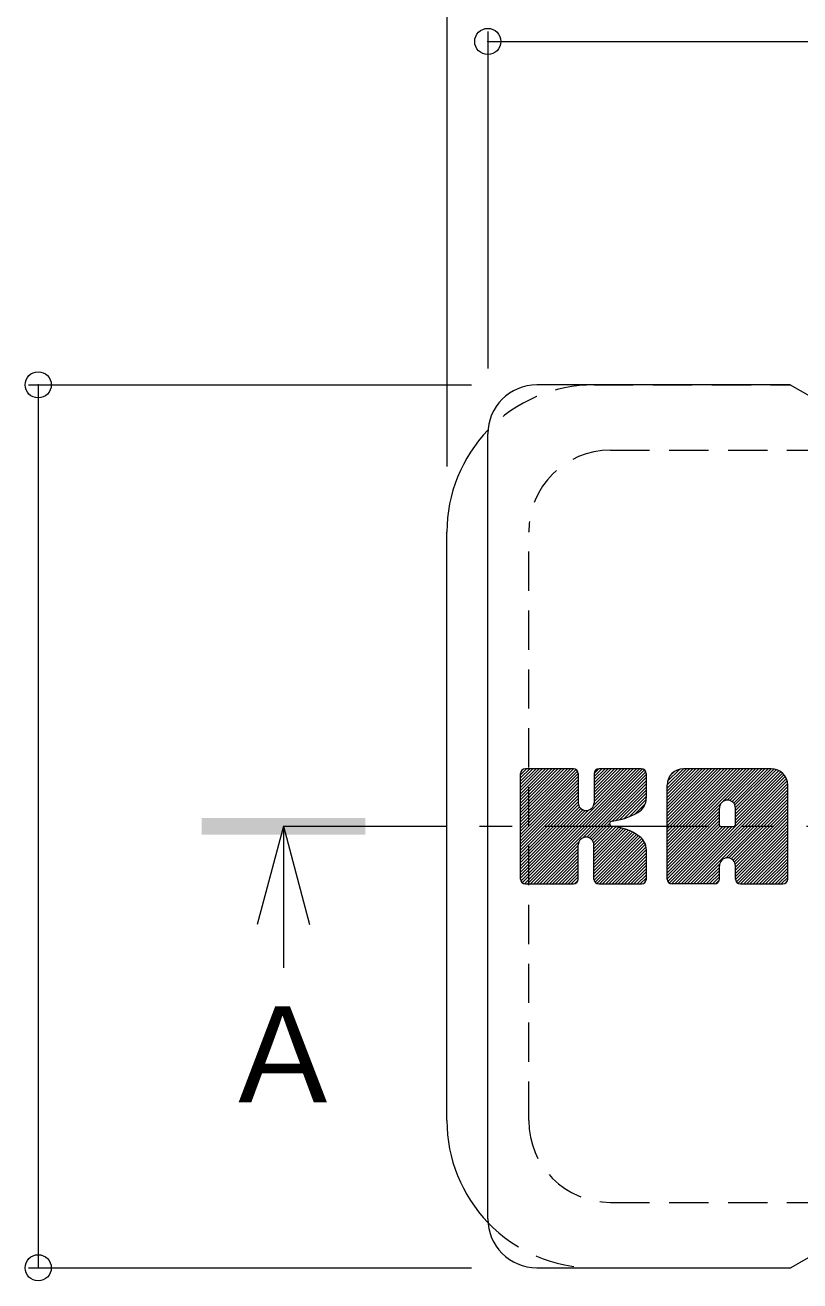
# Model space of a CAD drawing. Units: millimetres on the paper, enlarged 3 times, with parts at other scales. Extents: x -559 to 559, y -405 to 425.
# Drawn here: x -410.4 to -339.4, y 228.9 to 344.1 of the extents above; entities that cross this region are included whole.
import ezdxf
from ezdxf.enums import TextEntityAlignment as Align

# ---------------------------------------------------------------- set-up
doc = ezdxf.new("R2010")
doc.units = ezdxf.units.MM
doc.header["$LTSCALE"] = 3
doc.header["$PDMODE"] = 32
doc.header["$PDSIZE"] = 2.4
doc.linetypes.add('CHAIN1', pattern=[8, 5, -1, 1, -1])
doc.linetypes.add('DASHED1', pattern=[1.8, 1.2, -0.6])
for name, color, linetype, lineweight in [('D-4', 7, 'Continuous', 18), ('D-5', 4, 'Continuous', 18), ('D-7', 6, 'Continuous', 9)]:
    doc.layers.add(name, color=color, linetype=linetype, lineweight=lineweight)
doc.styles.add('ＭＳ ゴシック', font='')
doc.styles.get('ＭＳ ゴシック').set_extended_font_data('MS Gothic')

msp = doc.modelspace()

# ---------------------------------------------------------------- linework, layer by layer
at = {"layer": 'D-4'}
for p, q in [((-371.745, 366.006), (-371.745, 303.606)), ((-367.995, 343.506), (-367.995, 312.606)), ((-367.995, 342.606), (-286.995, 342.606)), ((-410.145, 311.106), (-369.495, 311.106)), ((-409.245, 311.106), (-409.245, 230.107)), ((-410.145, 230.107), (-369.495, 230.107))]:
    msp.add_line(p, q, dxfattribs=at)
for p in [(-367.995, 342.606), (-409.245, 311.106), (-409.245, 230.107)]:
    msp.add_point(p, dxfattribs=at)
at = {"layer": 'D-5'}
for q in [(-389.145, 261.606), (-384.345, 261.606), (-386.745, 257.633)]:
    msp.add_line((-386.745, 270.606), q, dxfattribs=at)
at = {"layer": 'D-5', "linetype": 'CHAIN1'}
msp.add_line((-386.745, 270.606), (-268.245, 270.606), dxfattribs=at)
at = {"layer": 'D-5'}
msp.add_solid([(-394.245, 269.856), (-379.245, 269.856), (-394.245, 271.356), (-379.245, 271.356)], dxfattribs=at)
at = {"layer": 'D-7'}
for p, q in [((-340.245, 311.106), (-363.495, 311.106)), ((-340.245, 311.106), (-334.995, 308.107)), ((-367.995, 234.607), (-367.995, 306.606)), ((-371.745, 243.607), (-371.745, 297.606)), ((-364.995, 271.301), (-360.404, 275.892)), ((-364.995, 271.589), (-360.692, 275.892)), ((-364.995, 271.877), (-360.98, 275.892)), ((-364.995, 272.164), (-361.267, 275.892)), ((-364.995, 272.452), (-361.555, 275.892)), ((-364.995, 272.739), (-361.842, 275.892)), ((-364.995, 273.027), (-362.13, 275.892)), ((-364.995, 273.315), (-362.417, 275.892)), ((-364.995, 273.602), (-362.705, 275.892)), ((-364.995, 273.89), (-362.993, 275.892)), ((-364.995, 274.177), (-363.28, 275.892)), ((-364.995, 274.465), (-363.568, 275.892)), ((-364.995, 274.753), (-363.855, 275.892)), ((-364.995, 275.04), (-364.143, 275.892)), ((-364.995, 275.328), (-364.431, 275.892)), ((-364.995, 271.014), (-360.118, 275.891)), ((-364.995, 270.726), (-359.901, 275.82)), ((-364.995, 270.439), (-359.76, 275.674)), ((-364.995, 270.151), (-359.694, 275.452)), ((-364.995, 265.774), (-364.995, 275.439)), ((-364.956, 265.589), (-354.652, 275.892)), ((-364.918, 275.693), (-364.796, 275.815)), ((-364.832, 265.425), (-354.365, 275.892)), ((-364.639, 265.331), (-354.077, 275.892)), ((-360.147, 275.892), (-364.542, 275.892)), ((-364.361, 265.321), (-353.802, 275.88)), ((-364.074, 265.321), (-353.612, 275.782)), ((-363.786, 265.321), (-353.491, 275.615)), ((-359.694, 275.439), (-359.694, 272.776)), ((-359.261, 269.559), (-353.456, 275.363)), ((-358.281, 272.552), (-354.94, 275.892)), ((-358.245, 272.875), (-355.228, 275.892)), ((-358.245, 273.162), (-355.515, 275.892)), ((-358.245, 273.45), (-355.803, 275.892)), ((-358.245, 273.737), (-356.09, 275.892)), ((-358.245, 274.025), (-356.378, 275.892)), ((-358.245, 274.313), (-356.666, 275.892)), ((-358.245, 274.6), (-356.953, 275.892)), ((-358.245, 274.888), (-357.241, 275.892)), ((-358.245, 275.175), (-357.528, 275.892)), ((-358.245, 275.464), (-357.817, 275.892)), ((-358.245, 275.439), (-358.245, 272.776)), ((-353.909, 275.892), (-357.792, 275.892)), ((-353.456, 275.439), (-353.456, 273.188)), ((-351.538, 267.79), (-343.436, 275.892)), ((-351.538, 268.078), (-343.724, 275.892)), ((-351.538, 268.365), (-344.011, 275.892)), ((-351.538, 268.653), (-344.299, 275.892)), ((-351.538, 268.94), (-344.586, 275.892)), ((-351.538, 269.228), (-344.874, 275.892)), ((-351.538, 269.516), (-345.162, 275.892)), ((-351.538, 269.803), (-345.449, 275.892)), ((-351.538, 270.091), (-345.737, 275.892)), ((-351.538, 270.378), (-346.024, 275.892)), ((-351.538, 270.666), (-346.312, 275.892)), ((-351.538, 270.954), (-346.6, 275.892)), ((-351.538, 271.241), (-346.887, 275.892)), ((-351.538, 271.529), (-347.175, 275.892)), ((-351.538, 271.816), (-347.462, 275.892)), ((-351.538, 272.104), (-347.75, 275.892)), ((-351.538, 272.392), (-348.038, 275.892)), ((-351.538, 272.679), (-348.325, 275.892)), ((-351.538, 272.967), (-348.613, 275.892)), ((-351.538, 273.254), (-348.9, 275.892)), ((-351.538, 273.542), (-349.188, 275.892)), ((-351.538, 273.83), (-349.476, 275.892)), ((-351.538, 274.117), (-349.763, 275.892)), ((-351.538, 274.405), (-350.051, 275.892)), ((-351.497, 274.734), (-350.38, 275.851)), ((-351.254, 275.264), (-350.91, 275.608)), ((-341.986, 275.892), (-350.028, 275.892)), ((-346.025, 273.016), (-343.148, 275.892)), ((-345.775, 272.978), (-342.861, 275.892)), ((-345.584, 272.882), (-342.573, 275.892)), ((-345.435, 272.743), (-342.286, 275.892)), ((-345.328, 272.563), (-341.998, 275.892)), ((-345.273, 272.33), (-341.732, 275.871)), ((-345.271, 272.044), (-341.502, 275.813)), ((-345.271, 271.756), (-341.3, 275.728)), ((-345.271, 271.469), (-341.12, 275.62)), ((-345.271, 271.181), (-340.961, 275.492)), ((-345.271, 270.894), (-340.821, 275.344)), ((-364.995, 269.863), (-359.694, 275.165)), ((-364.995, 269.576), (-359.694, 274.877)), ((-364.995, 269.288), (-359.694, 274.59)), ((-364.995, 269.001), (-359.694, 274.302)), ((-358.917, 269.615), (-353.456, 275.076)), ((-358.688, 269.556), (-353.456, 274.788)), ((-358.511, 269.445), (-353.456, 274.501)), ((-356.583, 271.086), (-353.456, 274.213)), ((-351.538, 265.774), (-351.538, 274.382)), ((-350.557, 265.321), (-340.701, 275.176)), ((-350.269, 265.321), (-340.602, 274.988)), ((-349.981, 265.321), (-340.527, 274.775)), ((-349.694, 265.321), (-340.483, 274.532)), ((-349.406, 265.321), (-340.476, 274.251)), ((-340.476, 265.774), (-340.476, 274.382)), ((-364.995, 268.713), (-359.694, 274.015)), ((-364.995, 268.425), (-359.694, 273.727)), ((-364.995, 268.138), (-359.694, 273.439)), ((-364.995, 267.85), (-359.694, 273.152)), ((-356.241, 271.14), (-353.456, 273.926)), ((-355.875, 271.219), (-353.456, 273.638)), ((-355.476, 271.33), (-353.456, 273.35)), ((-355.031, 271.488), (-353.461, 273.057)), ((-349.119, 265.321), (-340.476, 273.964)), ((-348.831, 265.321), (-340.476, 273.676)), ((-346.164, 267.7), (-340.476, 273.389)), ((-345.872, 267.705), (-340.476, 273.101)), ((-364.995, 267.563), (-359.694, 272.864)), ((-364.995, 267.275), (-359.672, 272.599)), ((-364.995, 266.988), (-359.587, 272.396)), ((-364.995, 266.7), (-359.456, 272.239)), ((-364.995, 266.412), (-359.284, 272.123)), ((-364.995, 265.837), (-358.746, 272.087)), ((-364.995, 266.125), (-359.063, 272.057)), ((-354.511, 271.72), (-353.54, 272.691)), ((-351.538, 267.502), (-346.742, 272.298)), ((-351.538, 267.215), (-346.743, 272.011)), ((-346.743, 270.719), (-346.743, 272.28)), ((-345.659, 267.63), (-340.476, 272.813)), ((-345.493, 267.508), (-340.476, 272.526)), ((-345.368, 267.346), (-340.476, 272.238)), ((-345.288, 267.138), (-340.476, 271.951)), ((-345.271, 270.719), (-345.271, 272.28)), ((-358.377, 269.292), (-356.818, 270.851)), ((-351.538, 266.927), (-346.743, 271.723)), ((-351.538, 266.64), (-346.743, 271.435)), ((-351.538, 266.352), (-346.743, 271.148)), ((-351.538, 266.064), (-346.743, 270.86)), ((-345.271, 266.867), (-340.476, 271.663)), ((-345.271, 266.58), (-340.476, 271.375)), ((-345.271, 266.292), (-340.476, 271.088)), ((-345.271, 266.004), (-340.476, 270.8)), ((-358.287, 269.094), (-356.735, 270.646)), ((-358.26, 268.833), (-356.517, 270.576)), ((-358.26, 268.546), (-356.256, 270.55)), ((-358.26, 268.258), (-356.008, 270.511)), ((-358.26, 267.97), (-355.77, 270.461)), ((-358.26, 267.683), (-355.542, 270.401)), ((-358.26, 267.395), (-355.324, 270.331)), ((-358.26, 267.108), (-355.114, 270.254)), ((-358.26, 266.82), (-354.913, 270.168)), ((-358.26, 266.532), (-354.718, 270.075)), ((-358.26, 266.245), (-354.531, 269.974)), ((-358.26, 265.957), (-354.351, 269.867)), ((-358.251, 265.679), (-354.178, 269.752)), ((-358.157, 265.485), (-354.011, 269.631)), ((-351.538, 265.777), (-346.701, 270.615)), ((-351.479, 265.549), (-346.459, 270.568)), ((-351.341, 265.399), (-346.172, 270.568)), ((-351.13, 265.323), (-345.884, 270.568)), ((-350.844, 265.321), (-345.597, 270.568)), ((-345.422, 270.568), (-346.592, 270.568)), ((-345.268, 265.72), (-340.476, 270.513)), ((-345.188, 265.512), (-340.476, 270.225)), ((-345.036, 265.377), (-340.476, 269.937)), ((-344.805, 265.321), (-340.476, 269.65)), ((-363.498, 265.321), (-359.635, 269.184)), ((-363.211, 265.321), (-359.694, 268.838)), ((-362.923, 265.321), (-359.694, 268.55)), ((-359.694, 265.774), (-359.694, 268.9)), ((-358.26, 265.774), (-358.26, 268.9)), ((-357.994, 265.361), (-353.862, 269.493)), ((-357.747, 265.321), (-353.732, 269.336)), ((-357.459, 265.321), (-353.622, 269.158)), ((-357.171, 265.321), (-353.534, 268.958)), ((-356.884, 265.321), (-353.473, 268.731)), ((-356.596, 265.321), (-353.448, 268.469)), ((-353.448, 265.774), (-353.448, 268.455)), ((-344.517, 265.321), (-340.476, 269.362)), ((-344.229, 265.321), (-340.476, 269.075)), ((-343.942, 265.321), (-340.476, 268.787)), ((-343.654, 265.321), (-340.476, 268.499)), ((-362.636, 265.321), (-359.694, 268.263)), ((-362.348, 265.321), (-359.694, 267.975)), ((-362.06, 265.321), (-359.694, 267.687)), ((-361.773, 265.321), (-359.694, 267.4)), ((-356.309, 265.321), (-353.448, 268.181)), ((-356.021, 265.321), (-353.448, 267.894)), ((-355.733, 265.321), (-353.448, 267.606)), ((-355.446, 265.321), (-353.448, 267.319)), ((-343.367, 265.321), (-340.476, 268.212)), ((-343.079, 265.321), (-340.476, 267.924)), ((-342.791, 265.321), (-340.476, 267.637)), ((-342.504, 265.321), (-340.476, 267.349)), ((-361.485, 265.321), (-359.694, 267.112)), ((-361.198, 265.321), (-359.694, 266.825)), ((-360.91, 265.321), (-359.694, 266.537)), ((-360.623, 265.321), (-359.694, 266.249)), ((-355.158, 265.321), (-353.448, 267.031)), ((-354.871, 265.321), (-353.448, 266.743)), ((-354.583, 265.321), (-353.448, 266.456)), ((-354.295, 265.321), (-353.448, 266.168)), ((-348.543, 265.321), (-346.726, 267.138)), ((-348.256, 265.321), (-346.743, 266.834)), ((-347.968, 265.321), (-346.743, 266.546)), ((-347.681, 265.321), (-346.743, 266.259)), ((-346.743, 265.774), (-346.743, 266.982)), ((-345.271, 265.774), (-345.271, 266.982)), ((-342.216, 265.321), (-340.476, 267.061)), ((-341.929, 265.321), (-340.476, 266.774)), ((-341.641, 265.321), (-340.476, 266.486)), ((-341.353, 265.321), (-340.476, 266.199)), ((-364.542, 265.321), (-360.147, 265.321)), ((-360.335, 265.321), (-359.694, 265.962)), ((-360.033, 265.335), (-359.708, 265.66)), ((-357.807, 265.321), (-353.901, 265.321)), ((-354.008, 265.321), (-353.448, 265.881)), ((-353.631, 265.41), (-353.537, 265.504)), ((-347.196, 265.321), (-351.085, 265.321)), ((-347.393, 265.321), (-346.743, 265.971)), ((-347.094, 265.332), (-346.754, 265.672)), ((-344.818, 265.321), (-340.929, 265.321)), ((-341.066, 265.321), (-340.476, 265.911)), ((-340.735, 265.364), (-340.519, 265.58)), ((-334.995, 233.107), (-340.191, 230.107)), ((-363.495, 230.107), (-340.191, 230.107))]:
    msp.add_line(p, q, dxfattribs=at)
at = {"layer": 'D-7', "linetype": 'DASHED1'}
for p, q in [((-358.245, 311.106), (-340.245, 311.106)), ((-356.745, 305.106), (-327.495, 305.106)), ((-364.245, 243.606), (-364.245, 297.607)), ((-356.745, 236.107), (-327.495, 236.107)), ((-358.245, 230.107), (-340.191, 230.107))]:
    msp.add_line(p, q, dxfattribs=at)
at = {"layer": 'D-7'}
for centre, radius, start, end in [((-363.495, 306.606), 4.5, 90, 180), ((-358.245, 297.606), 13.5, 136.1502, 180), ((-364.542, 275.439), 0.453, 90, 180), ((-360.147, 275.439), 0.453, 0, 90), ((-357.792, 275.439), 0.453, 90, 180), ((-353.909, 275.439), 0.453, 0, 90), ((-350.028, 274.382), 1.51, 90, 180), ((-341.986, 274.382), 1.51, 0, 90), ((-354.966, 273.188), 1.51, 299.42073, 0), ((-358.97, 272.776), 0.724, 180, 0), ((-357.431, 277.558), 6.528, 277.33171, 299.42073), ((-346.007, 272.28), 0.736, 0, 180), ((-356.565, 270.833), 0.253, 97.33171, 266.57183), ((-346.592, 270.719), 0.151, 180, 270), ((-345.422, 270.719), 0.151, 270, 0), ((-358.977, 268.9), 0.717, 0, 180), ((-356.863, 265.859), 4.73, 53.71985, 86.57183), ((-354.958, 268.455), 1.51, 0, 53.71985), ((-346.007, 266.982), 0.736, 0, 180), ((-364.542, 265.774), 0.453, 180, 270), ((-360.147, 265.774), 0.453, 270, 0), ((-357.807, 265.774), 0.453, 180, 270), ((-353.901, 265.774), 0.453, 270, 0), ((-351.085, 265.774), 0.453, 180, 270), ((-347.196, 265.774), 0.453, 270, 0), ((-344.818, 265.774), 0.453, 180, 270), ((-340.929, 265.774), 0.453, 270, 0), ((-358.245, 243.607), 13.5, 180, 223.84982), ((-363.495, 234.607), 4.5, 180, 270)]:
    msp.add_arc(centre, radius, start, end, dxfattribs=at)
at = {"layer": 'D-7', "linetype": 'DASHED1'}
for centre, radius, start, end in [((-358.245, 297.606), 13.5, 90, 136.1502), ((-356.745, 297.607), 7.5, 90, 180), ((-356.745, 243.606), 7.5, 180, 270), ((-358.245, 243.607), 13.5, 223.84982, 270)]:
    msp.add_arc(centre, radius, start, end, dxfattribs=at)

# ---------------------------------------------------------------- texts
at = {"layer": 'D-5', "color": 2, "style": 'ＭＳ ゴシック'}
msp.add_text('Ａ', height=8.798, dxfattribs=at).set_placement((-392.745, 242.633), align=Align.BOTTOM_LEFT)

doc.saveas('drawing.dxf')
